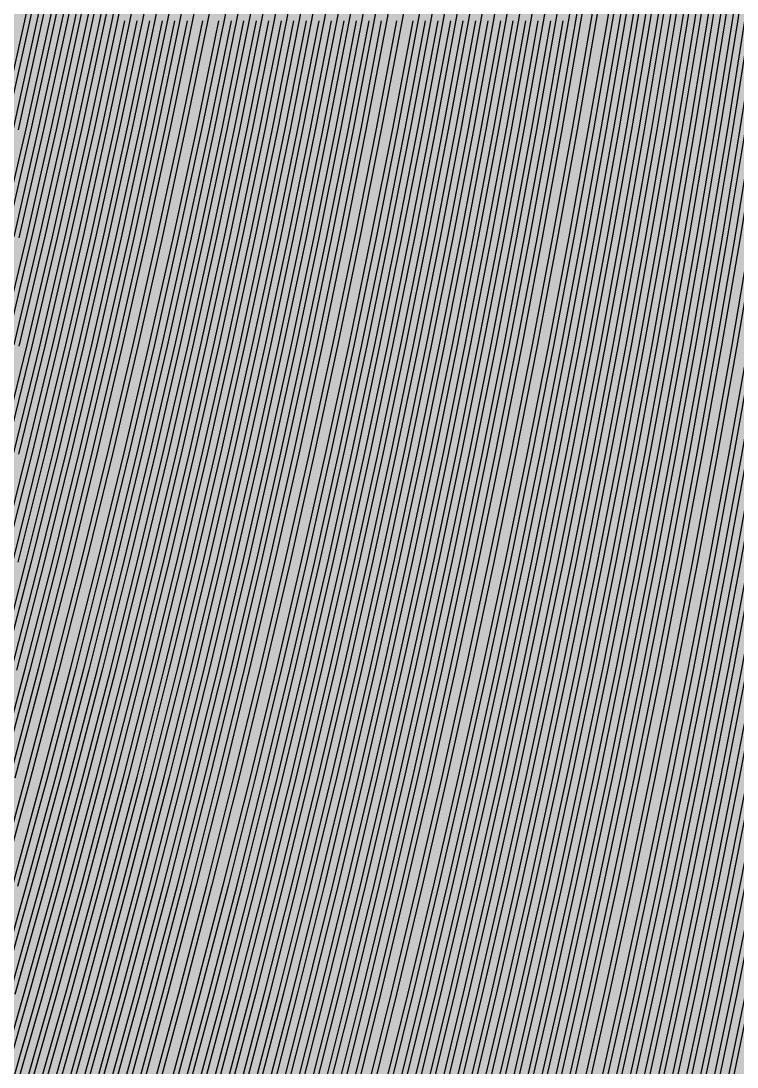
# Model space of a CAD drawing. Header units: metres. Extents: x -7231 to 10969, y -37556 to 1873.
# Drawn here: x 586.1 to 878, y -1401.5 to -975.3 of the extents above; entities that cross this region are included whole.
import ezdxf

# ---------------------------------------------------------------- set-up
doc = ezdxf.new("R2010")
doc.units = ezdxf.units.M
doc.layers.add('Metal1', color=4, linetype='CONTINUOUS')
doc.layers.add('Polyimide', color=7, linetype='CONTINUOUS')

msp = doc.modelspace()

# ---------------------------------------------------------------- hatches: boundary and pattern name
at = {"layer": 'Polyimide'}
msp.add_hatch(color=7, dxfattribs=at).paths.add_polyline_path([(4065.69, -468), (4066.67, -501.99), (4068.51, -535.99), (4071.41, -569.99), (4075.54, -603.99), (4081.04, -637.99), (4088.01, -671.99), (4096.52, -705.98), (4106.62, -739.98), (4118.33, -773.98), (4131.63, -807.98), (4146.49, -841.98), (4162.87, -875.98), (4180.68, -909.97), (4199.83, -943.97), (4220.22, -977.97), (4241.73, -1011.97), (4264.21, -1045.97), (4287.52, -1079.96), (4311.51, -1113.96), (4336.01, -1147.96), (4360.86, -1181.96), (4385.88, -1215.96), (4410.89, -1249.96), (4435.74, -1283.95), (4460.24, -1317.95), (4484.23, -1351.95), (4507.54, -1385.95), (4530.02, -1419.95), (4551.53, -1453.94), (4571.92, -1487.94), (4591.07, -1521.94), (4608.88, -1555.94), (4625.26, -1589.94), (4640.12, -1623.94), (4653.42, -1657.93), (4665.13, -1691.93), (4675.23, -1725.93), (4683.74, -1759.93), (4690.71, -1793.93), (4696.21, -1827.93), (4700.34, -1861.92), (4703.24, -1895.92), (4705.08, -1929.92), (4706.06, -1963.92), (4706.44, -1997.92), (4706.5, -2031.91), (4706.5, -4793.02), (4709.95, -4838.39), (4720.22, -4882.71), (4737.08, -4924.98), (4760.13, -4964.2), (4788.85, -4999.49), (4822.58, -5030.03), (4860.53, -5055.12), (4901.85, -5074.18), (4901.85, -5074.18), (4970.68, -5105.23), (5034.7, -5145.26), (5092.76, -5193.54), (5143.8, -5249.19), (5186.89, -5311.2), (5221.24, -5378.44), (5246.23, -5449.69), (5261.41, -5523.66), (5266.5, -5599), (5261.41, -5674.34), (5246.23, -5748.31), (5221.24, -5819.56), (5186.89, -5886.8), (5143.8, -5948.81), (5092.76, -6004.46), (5034.7, -6052.74), (4970.68, -6092.77), (4901.85, -6123.82), (4860.53, -6142.88), (4822.58, -6167.97), (4788.85, -6198.51), (4760.13, -6233.8), (4737.08, -6273.02), (4720.22, -6315.29), (4709.95, -6359.61), (4706.5, -6404.98), (4706.5, -9221.52), (4709.95, -9266.88), (4720.22, -9311.21), (4737.08, -9353.47), (4760.13, -9392.7), (4788.85, -9427.98), (4822.58, -9458.52), (4860.53, -9483.61), (4901.85, -9502.67), (4970.68, -9533.72), (5034.7, -9573.75), (5092.76, -9622.03), (5143.8, -9677.68), (5186.89, -9739.69), (5221.24, -9806.94), (5246.23, -9878.19), (5261.41, -9952.16), (5266.5, -10027.49), (5261.41, -10102.83), (5246.23, -10176.8), (5221.24, -10248.05), (5186.89, -10315.3), (5143.8, -10377.31), (5092.76, -10432.96), (5034.7, -10481.24), (4970.68, -10521.27), (4901.85, -10552.32), (4860.53, -10571.38), (4822.58, -10596.46), (4788.85, -10627), (4760.13, -10662.29), (4737.08, -10701.52), (4720.22, -10743.78), (4709.95, -10788.1), (4706.5, -10833.47), (4706.5, -13650.01), (4709.95, -13695.38), (4720.22, -13739.7), (4737.08, -13781.96), (4760.13, -13821.19), (4788.85, -13856.48), (4822.58, -13887.02), (4860.53, -13912.11), (4901.85, -13931.17), (4970.68, -13962.22), (5034.7, -14002.25), (5092.76, -14050.53), (5143.8, -14106.18), (5186.89, -14168.19), (5221.24, -14235.43), (5246.23, -14306.68), (5261.41, -14380.65), (5266.5, -14455.99), (5261.41, -14531.33), (5246.23, -14605.29), (5221.24, -14676.55), (5186.89, -14743.79), (5143.8, -14805.8), (5092.76, -14861.45), (5034.7, -14909.73), (4970.68, -14949.76), (4901.85, -14980.81), (4860.53, -14999.87), (4822.58, -15024.96), (4788.85, -15055.5), (4760.13, -15090.79), (4737.08, -15130.01), (4720.22, -15172.27), (4709.95, -15216.6), (4706.5, -15261.97), (4706.5, -15455.99), (4720.95, -15750.04), (4764.14, -16041.26), (4835.68, -16326.84), (4934.86, -16604.04), (5060.74, -16870.18), (5212.09, -17122.7), (5387.47, -17359.17), (5585.18, -17577.31), (5803.32, -17775.02), (6039.79, -17950.4), (6292.31, -18101.75), (6558.45, -18227.63), (6835.65, -18326.81), (7121.23, -18398.34), (7412.45, -18441.54), (7706.5, -18455.99), (9969.01, -18455.99), (10047.42, -18459.84), (10125.08, -18471.36), (10201.23, -18490.44), (10275.15, -18516.89), (10346.12, -18550.45), (10413.46, -18590.81), (10476.52, -18637.58), (10534.69, -18690.3), (10587.41, -18748.47), (10634.18, -18811.53), (10674.54, -18878.87), (10708.11, -18949.84), (10734.56, -19023.76), (10753.63, -19099.92), (10765.15, -19177.58), (10769.01, -19255.99), (10769.01, -20895.8), (10730.24, -20951.41), (10694.6, -21009.08), (10662.21, -21068.63), (10633.17, -21129.89), (10607.55, -21192.66), (10585.45, -21256.74), (10566.93, -21321.96), (10552.05, -21388.09), (10540.84, -21454.95), (10533.35, -21522.33), (10529.6, -21590.02), (10529.6, -21657.81), (10533.35, -21725.5), (10540.84, -21792.87), (10552.05, -21859.73), (10566.93, -21925.87), (10585.45, -21991.08), (10607.55, -22055.17), (10633.17, -22117.94), (10662.21, -22179.19), (10694.6, -22238.74), (10730.24, -22296.41), (10769.01, -22352.03), (10769.01, -32454.24), (10728.74, -32510.49), (10691.72, -32568.92), (10658.05, -32629.35), (10627.85, -32691.58), (10601.2, -32755.42), (10578.21, -32820.67), (10558.93, -32887.1), (10543.44, -32954.52), (10531.77, -33022.71), (10523.97, -33091.44), (10520.07, -33160.51), (10520.07, -33229.69), (10523.97, -33298.75), (10531.77, -33367.49), (10543.44, -33435.67), (10558.93, -33503.09), (10578.21, -33569.53), (10601.2, -33634.77), (10627.85, -33698.61), (10658.05, -33760.85), (10691.72, -33821.28), (10728.74, -33879.71), (10769.01, -33935.96), (10769.01, -36556), (10765.15, -36634.41), (10753.63, -36712.07), (10734.56, -36788.23), (10708.11, -36862.15), (10674.54, -36933.12), (10634.18, -37000.46), (10587.41, -37063.51), (10534.69, -37121.69), (10476.52, -37174.41), (10413.46, -37221.18), (10346.12, -37261.54), (10275.15, -37295.1), (10201.23, -37321.55), (10125.08, -37340.63), (10047.42, -37352.15), (9969.01, -37356), (-6231.01, -37356), (-6309.42, -37352.15), (-6387.08, -37340.63), (-6463.23, -37321.55), (-6537.15, -37295.1), (-6608.12, -37261.54), (-6675.46, -37221.18), (-6738.52, -37174.41), (-6796.69, -37121.69), (-6849.41, -37063.51), (-6896.18, -37000.46), (-6936.54, -36933.12), (-6970.11, -36862.15), (-6996.56, -36788.23), (-7015.63, -36712.07), (-7027.15, -36634.41), (-7031.01, -36556), (-7031.01, -33936), (-6990.74, -33879.75), (-6953.7, -33821.31), (-6920.03, -33760.88), (-6889.82, -33698.64), (-6863.18, -33634.8), (-6840.18, -33569.55), (-6820.9, -33503.11), (-6805.4, -33435.69), (-6793.74, -33367.49), (-6785.94, -33298.75), (-6782.03, -33229.68), (-6782.03, -33160.5), (-6785.94, -33091.43), (-6793.74, -33022.69), (-6805.4, -32954.5), (-6820.9, -32887.07), (-6840.18, -32820.63), (-6863.18, -32755.39), (-6889.82, -32691.54), (-6920.03, -32629.3), (-6953.7, -32568.87), (-6990.74, -32510.43), (-7031.01, -32454.18), (-7031.01, -22364.83), (-6990.74, -22308.58), (-6953.7, -22250.14), (-6920.03, -22189.71), (-6889.82, -22127.47), (-6863.18, -22063.62), (-6840.18, -21998.38), (-6820.9, -21931.94), (-6805.4, -21864.51), (-6793.74, -21796.32), (-6785.94, -21727.58), (-6782.03, -21658.51), (-6782.03, -21589.33), (-6785.94, -21520.26), (-6793.74, -21451.52), (-6805.4, -21383.32), (-6820.9, -21315.9), (-6840.18, -21249.46), (-6863.18, -21184.21), (-6889.82, -21120.37), (-6920.03, -21058.13), (-6953.7, -20997.7), (-6990.74, -20939.26), (-7031.01, -20883.01), (-7031.01, -19255.99), (-7027.15, -19177.58), (-7015.63, -19099.92), (-6996.56, -19023.76), (-6970.11, -18949.84), (-6936.54, -18878.87), (-6896.18, -18811.53), (-6849.41, -18748.47), (-6796.69, -18690.3), (-6738.52, -18637.58), (-6675.46, -18590.81), (-6608.12, -18550.45), (-6537.15, -18516.89), (-6463.23, -18490.44), (-6387.08, -18471.36), (-6309.42, -18459.84), (-6231.01, -18455.99), (-3968.5, -18455.99), (-3674.45, -18441.54), (-3383.23, -18398.34), (-3097.65, -18326.81), (-2820.45, -18227.63), (-2554.31, -18101.75), (-2301.79, -17950.4), (-2065.32, -17775.02), (-1847.18, -17577.31), (-1649.47, -17359.17), (-1474.09, -17122.7), (-1322.74, -16870.18), (-1196.86, -16604.04), (-1097.68, -16326.84), (-1026.14, -16041.26), (-982.95, -15750.04), (-968.5, -15455.99), (-968.5, -15261.97), (-971.95, -15216.6), (-982.22, -15172.27), (-999.08, -15130.01), (-1022.13, -15090.79), (-1050.85, -15055.5), (-1084.58, -15024.96), (-1122.53, -14999.87), (-1163.85, -14980.81), (-1232.68, -14949.76), (-1296.7, -14909.73), (-1354.76, -14861.45), (-1405.8, -14805.8), (-1448.89, -14743.79), (-1483.24, -14676.55), (-1508.23, -14605.29), (-1523.41, -14531.33), (-1528.5, -14455.99), (-1523.41, -14380.65), (-1508.23, -14306.68), (-1483.24, -14235.43), (-1448.89, -14168.19), (-1405.8, -14106.18), (-1354.76, -14050.53), (-1296.7, -14002.25), (-1232.68, -13962.22), (-1163.85, -13931.17), (-1122.53, -13912.11), (-1084.58, -13887.02), (-1050.85, -13856.48), (-1022.13, -13821.19), (-999.08, -13781.96), (-982.22, -13739.7), (-971.95, -13695.38), (-968.5, -13650.01), (-968.5, -12309.64), (-971.95, -12264.27), (-982.22, -12219.94), (-999.08, -12177.68), (-1022.13, -12138.46), (-1050.85, -12103.17), (-1084.58, -12072.63), (-1122.53, -12047.54), (-1163.85, -12028.48), (-1232.68, -11997.43), (-1296.7, -11957.4), (-1354.76, -11909.12), (-1405.8, -11853.47), (-1448.89, -11791.46), (-1483.24, -11724.22), (-1508.23, -11652.96), (-1523.41, -11579), (-1528.5, -11503.66), (-1523.41, -11428.32), (-1508.23, -11354.35), (-1483.24, -11283.1), (-1448.89, -11215.86), (-1405.8, -11153.85), (-1354.76, -11098.2), (-1296.7, -11049.92), (-1232.68, -11009.89), (-1163.85, -10978.84), (-1122.53, -10959.78), (-1084.58, -10934.69), (-1050.85, -10904.15), (-1022.13, -10868.86), (-999.08, -10829.63), (-982.22, -10787.37), (-971.95, -10743.05), (-968.5, -10697.68), (-968.5, -9357.31), (-971.95, -9311.94), (-982.22, -9267.62), (-999.08, -9225.35), (-1022.13, -9186.13), (-1050.85, -9150.84), (-1084.58, -9120.3), (-1122.53, -9095.21), (-1163.85, -9076.15), (-1163.85, -9076.15), (-1232.68, -9045.1), (-1296.7, -9005.07), (-1354.76, -8956.79), (-1405.8, -8901.14), (-1448.89, -8839.13), (-1483.24, -8771.89), (-1508.23, -8700.64), (-1523.41, -8626.67), (-1528.5, -8551.33), (-1523.41, -8475.99), (-1508.23, -8402.02), (-1483.24, -8330.77), (-1448.89, -8263.53), (-1405.8, -8201.52), (-1354.76, -8145.87), (-1296.7, -8097.59), (-1232.68, -8057.56), (-1163.85, -8026.51), (-1163.85, -8026.51), (-1122.53, -8007.45), (-1084.58, -7982.36), (-1050.85, -7951.82), (-1022.13, -7916.53), (-999.08, -7877.31), (-982.22, -7835.04), (-971.95, -7790.72), (-968.5, -7745.35), (-968.5, -6404.98), (-971.95, -6359.61), (-982.22, -6315.29), (-999.08, -6273.02), (-1022.13, -6233.8), (-1050.85, -6198.51), (-1084.58, -6167.97), (-1122.53, -6142.88), (-1163.85, -6123.82), (-1163.85, -6123.82), (-1232.68, -6092.77), (-1296.7, -6052.74), (-1354.76, -6004.46), (-1405.8, -5948.81), (-1448.89, -5886.8), (-1483.24, -5819.56), (-1508.23, -5748.31), (-1523.41, -5674.34), (-1528.5, -5599), (-1523.41, -5523.66), (-1508.23, -5449.69), (-1483.24, -5378.44), (-1448.89, -5311.2), (-1405.8, -5249.19), (-1354.76, -5193.54), (-1296.7, -5145.26), (-1232.68, -5105.23), (-1163.85, -5074.18), (-1163.85, -5074.18), (-1122.53, -5055.12), (-1084.58, -5030.03), (-1050.85, -4999.49), (-1022.13, -4964.2), (-999.08, -4924.98), (-982.22, -4882.71), (-971.95, -4838.39), (-968.5, -4793.02), (-968.5, -2031.91), (-968.44, -1997.92), (-968.06, -1963.92), (-967.05, -1929.92), (-965.18, -1895.92), (-962.22, -1861.92), (-958.01, -1827.93), (-952.41, -1793.93), (-945.31, -1759.93), (-936.64, -1725.93), (-926.35, -1691.93), (-914.43, -1657.93), (-900.88, -1623.94), (-885.74, -1589.94), (-869.05, -1555.94), (-850.91, -1521.94), (-831.4, -1487.94), (-810.63, -1453.94), (-788.72, -1419.95), (-765.82, -1385.95), (-742.07, -1351.95), (-717.63, -1317.95), (-692.67, -1283.95), (-667.36, -1249.96), (-641.88, -1215.96), (-616.39, -1181.96), (-591.08, -1147.96), (-566.12, -1113.96), (-541.68, -1079.96), (-517.93, -1045.97), (-495.03, -1011.97), (-473.12, -977.97), (-452.35, -943.97), (-432.84, -909.97), (-414.7, -875.98), (-398.01, -841.98), (-382.87, -807.98), (-369.32, -773.98), (-357.4, -739.98), (-347.11, -705.98), (-338.44, -671.99), (-331.34, -637.99), (-325.74, -603.99), (-321.53, -569.99), (-318.57, -535.99), (-316.7, -501.99), (-315.69, -468), (-315.31, -434), (-315.25, -400), (-315.25, 401), (-315.25, 451), (-315.25, 1644), (-270.25, 1644), (-270.03, 1637.13), (-269.35, 1630.29), (-268.23, 1623.52), (-266.67, 1616.82), (-264.68, 1610.25), (-262.26, 1603.82), (-259.42, 1597.56), (-256.18, 1591.5), (-252.55, 1585.67), (-248.55, 1580.08), (-244.19, 1574.77), (-239.5, 1569.75), (-234.48, 1565.06), (-229.17, 1560.7), (-223.58, 1556.7), (-217.75, 1553.07), (-211.69, 1549.83), (-205.43, 1546.99), (-199, 1544.57), (-192.43, 1542.58), (-185.73, 1541.02), (-178.96, 1539.9), (-172.12, 1539.22), (-165.25, 1539), (-158.38, 1539.22), (-151.54, 1539.9), (-144.77, 1541.02), (-138.07, 1542.58), (-131.5, 1544.57), (-125.07, 1546.99), (-118.81, 1549.83), (-112.75, 1553.07), (-106.92, 1556.7), (-101.33, 1560.7), (-96.02, 1565.06), (-91, 1569.75), (-86.31, 1574.77), (-81.95, 1580.08), (-77.95, 1585.67), (-74.32, 1591.5), (-71.08, 1597.56), (-68.24, 1603.82), (-65.82, 1610.25), (-63.83, 1616.82), (-62.27, 1623.52), (-61.15, 1630.29), (-60.47, 1637.13), (-60.25, 1644), (1853, 1644), (1853, 1573), (3815.25, 1573), (3815.46, 1579.54), (3816.11, 1586.05), (3817.17, 1592.51), (3818.66, 1598.88), (3820.56, 1605.14), (3822.86, 1611.27), (3825.56, 1617.23), (3828.65, 1623), (3832.1, 1628.56), (3835.91, 1633.88), (3840.07, 1638.93), (3844.54, 1643.71), (3849.32, 1648.18), (3854.37, 1652.34), (3859.69, 1656.15), (3865.25, 1659.6), (3871.02, 1662.69), (3876.98, 1665.39), (3883.11, 1667.69), (3889.37, 1669.59), (3895.74, 1671.08), (3902.2, 1672.14), (3908.71, 1672.79), (3915.25, 1673), (3921.79, 1672.79), (3928.3, 1672.14), (3934.76, 1671.08), (3941.13, 1669.59), (3947.39, 1667.69), (3953.52, 1665.39), (3959.48, 1662.69), (3965.25, 1659.6), (3970.81, 1656.15), (3976.13, 1652.34), (3981.18, 1648.18), (3985.96, 1643.71), (3990.43, 1638.93), (3994.59, 1633.88), (3998.4, 1628.56), (4001.85, 1623), (4004.94, 1617.23), (4007.64, 1611.27), (4009.94, 1605.14), (4011.84, 1598.88), (4013.33, 1592.51), (4014.39, 1586.05), (4015.04, 1579.54), (4015.25, 1573), (4065.25, 1573), (4065.25, 451), (4065.25, 401), (4065.25, -400), (4065.31, -434), (4065.69, -468)])

# ---------------------------------------------------------------- linework, layer by layer
at = {"layer": 'Metal1'}
for points in [[(577.86, -1019.26), (587.62, -975.25), (596.95, -931.24), (605.86, -887.23), (614.34, -843.22), (622.4, -799.21), (630.04, -755.2), (637.27, -711.19), (644.09, -667.18), (650.51, -623.17), (656.52, -579.15), (662.13, -535.14), (667.35, -491.13), (672.17, -447.12), (676.59, -403.11), (680.63, -359.1), (684.27, -315.09), (687.53, -271.08), (690.4, -227.07), (692.88, -183.06), (694.98, -139.05)], [(577.89, -1151.29), (588.62, -1107.28), (598.91, -1063.27), (608.78, -1019.26), (618.23, -975.25), (627.26, -931.24), (635.88, -887.23), (644.08, -843.22), (651.89, -799.21), (659.28, -755.2), (666.28, -711.19), (672.88, -667.18), (679.09, -623.17), (684.91, -579.16), (690.34, -535.15), (695.39, -491.14), (700.05, -447.13), (704.34, -403.12), (708.24, -359.11), (711.77, -315.1), (714.92, -271.09), (717.7, -227.07), (720.1, -183.06), (722.13, -139.05)], [(578.08, -1063.27), (588.17, -1019.26), (597.83, -975.25), (607.06, -931.24), (615.86, -887.23), (624.25, -843.22), (632.23, -799.21), (639.79, -755.2), (646.94, -711.19), (653.69, -667.18), (660.04, -623.17), (665.99, -579.16), (671.54, -535.15), (676.7, -491.14), (681.46, -447.13), (685.84, -403.11), (689.83, -359.1), (693.44, -315.09), (696.66, -271.08), (699.5, -227.07), (701.95, -183.06), (704.03, -139.05)], [(578.08, -1107.28), (588.5, -1063.27), (598.48, -1019.26), (608.03, -975.25), (617.16, -931.24), (625.87, -887.23), (634.17, -843.22), (642.06, -799.21), (649.54, -755.2), (656.61, -711.19), (663.29, -667.18), (669.57, -623.17), (675.45, -579.16), (680.94, -535.15), (686.04, -491.14), (690.76, -447.13), (695.09, -403.12), (699.04, -359.11), (702.6, -315.1), (705.79, -271.08), (708.6, -227.07), (711.03, -183.06), (713.08, -139.05)], [(696.98, -139.14), (694.88, -183.17), (692.39, -227.19), (689.52, -271.22), (686.26, -315.25), (682.62, -359.28), (678.58, -403.31), (674.16, -447.33), (669.34, -491.36), (664.12, -535.39), (658.51, -579.42), (652.49, -623.44), (646.07, -667.47), (639.25, -711.5), (632.01, -755.53), (624.37, -799.56), (616.3, -843.58), (607.82, -887.61), (598.91, -931.64), (589.58, -975.67), (579.81, -1019.7)], [(724.13, -139.14), (722.1, -183.16), (719.69, -227.19), (716.91, -271.22), (713.76, -315.25), (710.23, -359.27), (706.33, -403.3), (702.04, -447.33), (697.38, -491.36), (692.33, -535.38), (686.9, -579.41), (681.08, -623.44), (674.86, -667.47), (668.26, -711.5), (661.26, -755.52), (653.86, -799.55), (646.05, -843.58), (637.84, -887.61), (629.22, -931.63), (620.19, -975.66), (610.74, -1019.69), (600.86, -1063.72), (590.56, -1107.75), (579.83, -1151.77)], [(706.03, -139.14), (703.95, -183.17), (701.49, -227.19), (698.65, -271.22), (695.43, -315.25), (691.82, -359.28), (687.83, -403.3), (683.45, -447.33), (678.68, -491.36), (673.52, -535.39), (667.97, -579.42), (662.02, -623.44), (655.67, -667.47), (648.92, -711.5), (641.76, -755.53), (634.2, -799.55), (626.22, -843.58), (617.83, -887.61), (609.02, -931.64), (599.78, -975.67), (590.12, -1019.7), (580.03, -1063.72)], [(715.08, -139.14), (713.02, -183.17), (710.59, -227.19), (707.78, -271.22), (704.6, -315.25), (701.03, -359.28), (697.08, -403.3), (692.75, -447.33), (688.03, -491.36), (682.93, -535.39), (677.43, -579.41), (671.55, -623.44), (665.27, -667.47), (658.59, -711.5), (651.51, -755.53), (644.03, -799.55), (636.14, -843.58), (627.83, -887.61), (619.12, -931.64), (609.99, -975.66), (600.43, -1019.69), (590.44, -1063.72), (580.03, -1107.75)], [(583.02, -1019.26), (592.73, -975.25), (602.01, -931.24), (610.86, -887.23), (619.3, -843.22), (627.31, -799.21), (634.91, -755.2), (642.11, -711.19), (648.89, -667.18), (655.27, -623.17), (661.25, -579.16), (666.84, -535.15), (672.02, -491.14), (676.81, -447.12), (681.22, -403.11), (685.23, -359.1), (688.85, -315.09), (692.09, -271.08), (694.95, -227.07), (697.42, -183.06), (699.51, -139.05)], [(583.21, -1151.29), (593.88, -1107.28), (604.12, -1063.27), (613.94, -1019.26), (623.33, -975.25), (632.31, -931.24), (640.88, -887.23), (649.04, -843.22), (656.8, -799.21), (664.16, -755.2), (671.12, -711.19), (677.68, -667.18), (683.86, -623.17), (689.64, -579.16), (695.05, -535.15), (700.06, -491.14), (704.7, -447.13), (708.96, -403.12), (712.84, -359.11), (716.35, -315.1), (719.48, -271.09), (722.25, -227.07), (724.64, -183.06), (726.66, -139.05)], [(583.29, -1063.27), (593.32, -1019.26), (602.93, -975.25), (612.11, -931.24), (620.87, -887.23), (629.21, -843.22), (637.14, -799.21), (644.66, -755.2), (651.78, -711.19), (658.49, -667.18), (664.8, -623.17), (670.72, -579.16), (676.24, -535.15), (681.37, -491.14), (686.11, -447.13), (690.46, -403.12), (694.43, -359.11), (698.02, -315.09), (701.22, -271.08), (704.05, -227.07), (706.49, -183.06), (708.56, -139.05)], [(583.35, -1107.28), (593.7, -1063.27), (603.63, -1019.26), (613.13, -975.25), (622.21, -931.24), (630.87, -887.23), (639.13, -843.22), (646.97, -799.21), (654.41, -755.2), (661.45, -711.19), (668.09, -667.18), (674.33, -623.17), (680.18, -579.16), (685.64, -535.15), (690.72, -491.14), (695.41, -447.13), (699.71, -403.12), (703.64, -359.11), (707.18, -315.1), (710.35, -271.08), (713.15, -227.07), (715.56, -183.06), (717.61, -139.05)], [(701.5, -139.14), (699.41, -183.17), (696.94, -227.19), (694.09, -271.22), (690.85, -315.25), (687.22, -359.28), (683.21, -403.3), (678.8, -447.33), (674.01, -491.36), (668.82, -535.39), (663.24, -579.42), (657.25, -623.44), (650.87, -667.47), (644.08, -711.5), (636.89, -755.53), (629.28, -799.56), (621.26, -843.58), (612.82, -887.61), (603.96, -931.64), (594.68, -975.67), (584.97, -1019.7)], [(728.66, -139.14), (726.64, -183.16), (724.24, -227.19), (721.48, -271.22), (718.34, -315.25), (714.84, -359.27), (710.95, -403.3), (706.69, -447.33), (702.05, -491.36), (697.03, -535.38), (691.63, -579.41), (685.84, -623.44), (679.66, -667.47), (673.09, -711.49), (666.13, -755.52), (658.77, -799.55), (651.01, -843.58), (642.85, -887.61), (634.27, -931.63), (625.29, -975.66), (615.89, -1019.69), (606.07, -1063.72), (595.83, -1107.75), (585.15, -1151.77)], [(710.56, -139.14), (708.49, -183.17), (706.04, -227.19), (703.22, -271.22), (700.01, -315.25), (696.43, -359.28), (692.46, -403.3), (688.1, -447.33), (683.36, -491.36), (678.22, -535.39), (672.7, -579.41), (666.78, -623.44), (660.47, -667.47), (653.75, -711.5), (646.63, -755.53), (639.11, -799.55), (631.18, -843.58), (622.83, -887.61), (614.07, -931.64), (604.88, -975.67), (595.27, -1019.69), (585.24, -1063.72)], [(719.61, -139.14), (717.56, -183.16), (715.14, -227.19), (712.35, -271.22), (709.18, -315.25), (705.63, -359.28), (701.7, -403.3), (697.4, -447.33), (692.7, -491.36), (687.63, -535.39), (682.16, -579.41), (676.31, -623.44), (670.06, -667.47), (663.42, -711.5), (656.38, -755.52), (648.94, -799.55), (641.09, -843.58), (632.84, -887.61), (624.17, -931.64), (615.09, -975.66), (605.58, -1019.69), (595.65, -1063.72), (585.29, -1107.75)], [(692.57, -931.62), (684.06, -975.65), (675.17, -1019.68), (665.87, -1063.71), (656.18, -1107.73), (646.07, -1151.76), (635.56, -1195.79), (624.63, -1239.82), (613.28, -1283.84), (601.51, -1327.87), (589.3, -1371.9), (576.66, -1415.93)], [(682.47, -931.63), (673.86, -975.65), (664.86, -1019.68), (655.46, -1063.71), (645.65, -1107.74), (635.42, -1151.76), (624.79, -1195.79), (613.73, -1239.82), (602.25, -1283.85), (590.33, -1327.88), (577.98, -1371.9)], [(670.8, -931.63), (662.14, -975.65), (653.08, -1019.68), (643.61, -1063.71), (633.73, -1107.74), (623.43, -1151.77), (612.72, -1195.79), (601.59, -1239.82), (590.03, -1283.85), (578.03, -1327.88)], [(659.53, -931.63), (650.8, -975.66), (641.66, -1019.68), (632.11, -1063.71), (622.15, -1107.74), (611.78, -1151.77), (600.98, -1195.8), (589.76, -1239.82), (578.1, -1283.85)], [(649.43, -931.63), (640.59, -975.66), (631.35, -1019.69), (621.7, -1063.71), (611.62, -1107.74), (601.13, -1151.77), (590.21, -1195.8), (578.85, -1239.83)], [(639.33, -931.63), (630.39, -975.66), (621.04, -1019.69), (611.28, -1063.72), (601.09, -1107.74), (590.48, -1151.77), (579.43, -1195.8)], [(697.62, -931.62), (689.17, -975.65), (680.32, -1019.68), (671.08, -1063.71), (661.44, -1107.73), (651.4, -1151.76), (640.95, -1195.79), (630.08, -1239.82), (618.8, -1283.84), (607.1, -1327.87), (594.96, -1371.9), (582.39, -1415.93)], [(664.58, -931.63), (655.9, -975.66), (646.81, -1019.68), (637.32, -1063.71), (627.42, -1107.74), (617.1, -1151.77), (606.37, -1195.79), (595.21, -1239.82), (583.62, -1283.85)], [(687.52, -931.62), (678.96, -975.65), (670.01, -1019.68), (660.66, -1063.71), (650.91, -1107.74), (640.75, -1151.76), (630.17, -1195.79), (619.18, -1239.82), (607.77, -1283.85), (595.92, -1327.87), (583.64, -1371.9)], [(654.48, -931.63), (645.7, -975.66), (636.51, -1019.69), (626.9, -1063.71), (616.89, -1107.74), (606.45, -1151.77), (595.59, -1195.8), (584.3, -1239.82)], [(677.41, -931.63), (668.76, -975.65), (659.71, -1019.68), (650.25, -1063.71), (640.38, -1107.74), (630.1, -1151.77), (619.4, -1195.79), (608.28, -1239.82), (596.73, -1283.85), (584.75, -1327.88)], [(644.38, -931.63), (635.49, -975.66), (626.2, -1019.69), (616.49, -1063.72), (606.36, -1107.74), (595.8, -1151.77), (584.82, -1195.8)], [(702.67, -931.62), (694.27, -975.65), (685.48, -1019.68), (676.29, -1063.7), (666.71, -1107.73), (656.73, -1151.76), (646.34, -1195.79), (635.54, -1239.81), (624.32, -1283.84), (612.68, -1327.87), (600.62, -1371.9), (588.13, -1415.93)], [(707.72, -931.62), (699.37, -975.65), (690.63, -1019.68), (681.5, -1063.7), (671.97, -1107.73), (662.05, -1151.76), (651.72, -1195.79), (640.99, -1239.81), (629.84, -1283.84), (618.27, -1327.87), (606.28, -1371.9), (593.86, -1415.92)], [(712.77, -931.62), (704.47, -975.65), (695.78, -1019.67), (686.71, -1063.7), (677.24, -1107.73), (667.38, -1151.76), (657.11, -1195.78), (646.44, -1239.81), (635.36, -1283.84), (623.86, -1327.87), (611.94, -1371.89), (599.6, -1415.92)], [(717.83, -931.62), (709.57, -975.65), (700.94, -1019.67), (691.92, -1063.7), (682.51, -1107.73), (672.7, -1151.76), (662.5, -1195.78), (651.89, -1239.81), (640.87, -1283.84), (629.45, -1327.87), (617.6, -1371.89), (605.33, -1415.92)], [(722.88, -931.62), (714.67, -975.64), (706.09, -1019.67), (697.13, -1063.7), (687.77, -1107.73), (678.03, -1151.75), (667.88, -1195.78), (657.34, -1239.81), (646.39, -1283.84), (635.03, -1327.86), (623.26, -1371.89), (611.06, -1415.92)], [(727.93, -931.62), (719.78, -975.64), (711.25, -1019.67), (702.33, -1063.7), (693.04, -1107.73), (683.35, -1151.75), (673.27, -1195.78), (662.79, -1239.81), (651.91, -1283.83), (640.62, -1327.86), (628.92, -1371.89), (616.8, -1415.92)], [(732.98, -931.62), (724.88, -975.64), (716.4, -1019.67), (707.54, -1063.7), (698.3, -1107.72), (688.68, -1151.75), (678.66, -1195.78), (668.24, -1239.81), (657.43, -1283.83), (646.21, -1327.86), (634.58, -1371.89), (622.53, -1415.92)], [(738.03, -931.61), (729.98, -975.64), (721.55, -1019.67), (712.75, -1063.7), (703.57, -1107.72), (694, -1151.75), (684.05, -1195.78), (673.7, -1239.8), (662.95, -1283.83), (651.8, -1327.86), (640.24, -1371.89), (628.26, -1415.91)], [(743.08, -931.61), (735.08, -975.64), (726.71, -1019.67), (717.96, -1063.69), (708.83, -1107.72), (699.33, -1151.75), (689.43, -1195.78), (679.15, -1239.8), (668.47, -1283.83), (657.38, -1327.86), (645.9, -1371.89), (634, -1415.91)], [(749.3, -931.61), (741.32, -975.64), (732.97, -1019.67), (724.24, -1063.69), (715.14, -1107.72), (705.66, -1151.75), (695.79, -1195.78), (685.53, -1239.8), (674.87, -1283.83), (663.82, -1327.86), (652.36, -1371.88), (640.49, -1415.91)], [(755.91, -931.61), (747.94, -975.64), (739.6, -1019.67), (730.88, -1063.69), (721.79, -1107.72), (712.32, -1151.75), (702.46, -1195.78), (692.22, -1239.8), (681.58, -1283.83), (670.54, -1327.86), (659.09, -1371.88), (647.24, -1415.91)], [(760.97, -931.61), (753.04, -975.64), (744.75, -1019.67), (736.09, -1063.69), (727.06, -1107.72), (717.65, -1151.75), (707.85, -1195.77), (697.67, -1239.8), (687.09, -1283.83), (676.12, -1327.86), (664.75, -1371.88), (652.97, -1415.91)], [(766.02, -931.61), (758.14, -975.64), (749.91, -1019.66), (741.3, -1063.69), (732.33, -1107.72), (722.97, -1151.75), (713.24, -1195.77), (703.12, -1239.8), (692.61, -1283.83), (681.71, -1327.85), (670.41, -1371.88), (658.71, -1415.91)], [(771.07, -931.61), (763.25, -975.64), (755.06, -1019.66), (746.51, -1063.69), (737.59, -1107.72), (728.3, -1151.74), (718.63, -1195.77), (708.57, -1239.8), (698.13, -1283.83), (687.3, -1327.85), (676.07, -1371.88), (664.44, -1415.91)], [(776.12, -931.61), (768.35, -975.64), (760.22, -1019.66), (751.72, -1063.69), (742.86, -1107.72), (733.62, -1151.74), (724.01, -1195.77), (714.02, -1239.8), (703.65, -1283.82), (692.89, -1327.85), (681.73, -1371.88), (670.17, -1415.91)], [(781.17, -931.61), (773.45, -975.63), (765.37, -1019.66), (756.93, -1063.69), (748.12, -1107.71), (738.95, -1151.74), (729.4, -1195.77), (719.47, -1239.8), (709.17, -1283.82), (698.47, -1327.85), (687.39, -1371.88), (675.91, -1415.9)], [(786.22, -931.61), (778.55, -975.63), (770.52, -1019.66), (762.14, -1063.69), (753.39, -1107.71), (744.27, -1151.74), (734.79, -1195.77), (724.93, -1239.79), (714.69, -1283.82), (704.06, -1327.85), (693.05, -1371.88), (681.64, -1415.9)], [(791.27, -931.61), (783.65, -975.63), (775.68, -1019.66), (767.35, -1063.69), (758.65, -1107.71), (749.6, -1151.74), (740.17, -1195.77), (730.38, -1239.79), (720.2, -1283.82), (709.65, -1327.85), (698.71, -1371.87), (687.37, -1415.9)], [(796.33, -931.6), (788.75, -975.63), (780.83, -1019.66), (772.55, -1063.68), (763.92, -1107.71), (754.92, -1151.74), (745.56, -1195.76), (735.83, -1239.79), (725.72, -1283.82), (715.24, -1327.85), (704.37, -1371.87), (693.11, -1415.9)], [(801.38, -931.6), (793.85, -975.63), (785.98, -1019.66), (777.76, -1063.68), (769.18, -1107.71), (760.25, -1151.74), (750.95, -1195.76), (741.28, -1239.79), (731.24, -1283.82), (720.82, -1327.84), (710.03, -1371.87), (698.84, -1415.9)], [(806.43, -931.6), (798.96, -975.63), (791.14, -1019.66), (782.97, -1063.68), (774.45, -1107.71), (765.57, -1151.74), (756.33, -1195.76), (746.73, -1239.79), (736.76, -1283.82), (726.41, -1327.84), (715.69, -1371.87), (704.58, -1415.9)], [(811.48, -931.6), (804.06, -975.63), (796.29, -1019.65), (788.18, -1063.68), (779.72, -1107.71), (770.9, -1151.73), (761.72, -1195.76), (752.18, -1239.79), (742.28, -1283.81), (732, -1327.84), (721.34, -1371.87), (710.31, -1415.9)], [(816.53, -931.6), (809.16, -975.63), (801.45, -1019.65), (793.39, -1063.68), (784.98, -1107.71), (776.22, -1151.73), (767.11, -1195.76), (757.63, -1239.79), (747.79, -1283.81), (737.59, -1327.84), (727, -1371.87), (716.04, -1415.89)], [(719.84, -1415.4), (730.72, -1371.39), (741.23, -1327.38), (751.36, -1283.37), (761.13, -1239.36), (770.54, -1195.35), (779.59, -1151.34), (788.28, -1107.32), (796.63, -1063.31), (804.63, -1019.3), (812.29, -975.29), (819.61, -931.28)], [(821.58, -931.6), (814.26, -975.63), (806.6, -1019.65), (798.6, -1063.68), (790.25, -1107.7), (781.55, -1151.73), (772.5, -1195.76), (763.09, -1239.78), (753.31, -1283.81), (743.17, -1327.84), (732.66, -1371.86), (721.78, -1415.89)], [(726.33, -1415.4), (737.18, -1371.39), (747.66, -1327.38), (757.77, -1283.37), (767.51, -1239.36), (776.89, -1195.35), (785.92, -1151.34), (794.59, -1107.32), (802.91, -1063.31), (810.89, -1019.3), (818.53, -975.29), (825.83, -931.28)], [(827.8, -931.6), (820.5, -975.62), (812.86, -1019.65), (804.88, -1063.68), (796.55, -1107.7), (787.88, -1151.73), (778.85, -1195.76), (769.47, -1239.78), (759.72, -1283.81), (749.61, -1327.84), (739.13, -1371.86), (728.27, -1415.89)], [(733.08, -1415.4), (743.92, -1371.39), (754.38, -1327.38), (764.47, -1283.37), (774.2, -1239.36), (783.57, -1195.35), (792.58, -1151.34), (801.24, -1107.33), (809.56, -1063.31), (817.52, -1019.3), (825.15, -975.29), (832.44, -931.28)], [(834.41, -931.6), (827.12, -975.62), (819.49, -1019.65), (811.52, -1063.68), (803.21, -1107.7), (794.54, -1151.73), (785.53, -1195.76), (776.16, -1239.78), (766.42, -1283.81), (756.33, -1327.84), (745.86, -1371.86), (735.02, -1415.89)], [(738.81, -1415.41), (749.57, -1371.4), (759.97, -1327.38), (769.99, -1283.37), (779.65, -1239.36), (788.96, -1195.35), (797.91, -1151.34), (806.51, -1107.33), (814.76, -1063.31), (822.68, -1019.3), (830.25, -975.29), (837.49, -931.28)], [(839.47, -931.6), (832.22, -975.62), (824.65, -1019.65), (816.73, -1063.68), (808.47, -1107.7), (799.87, -1151.73), (790.92, -1195.76), (781.61, -1239.78), (771.94, -1283.81), (761.91, -1327.84), (751.52, -1371.86), (740.75, -1415.89)], [(744.54, -1415.41), (755.23, -1371.4), (765.55, -1327.39), (775.51, -1283.37), (785.1, -1239.36), (794.34, -1195.35), (803.23, -1151.34), (811.77, -1107.33), (819.97, -1063.32), (827.83, -1019.3), (835.35, -975.29), (842.54, -931.28)], [(844.52, -931.6), (837.32, -975.62), (829.8, -1019.65), (821.94, -1063.67), (813.74, -1107.7), (805.19, -1151.73), (796.3, -1195.75), (787.06, -1239.78), (777.46, -1283.81), (767.5, -1327.83), (757.18, -1371.86), (746.49, -1415.89)], [(750.28, -1415.41), (760.89, -1371.4), (771.14, -1327.39), (781.03, -1283.38), (790.55, -1239.36), (799.73, -1195.35), (808.56, -1151.34), (817.04, -1107.33), (825.18, -1063.32), (832.98, -1019.31), (840.45, -975.29), (847.59, -931.28)], [(849.57, -931.59), (842.43, -975.62), (834.95, -1019.65), (827.15, -1063.67), (819, -1107.7), (810.52, -1151.73), (801.69, -1195.75), (792.51, -1239.78), (782.98, -1283.81), (773.09, -1327.83), (762.84, -1371.86), (752.22, -1415.89)], [(756.01, -1415.41), (766.55, -1371.4), (776.73, -1327.39), (786.54, -1283.38), (796, -1239.37), (805.12, -1195.35), (813.88, -1151.34), (822.3, -1107.33), (830.39, -1063.32), (838.14, -1019.31), (845.55, -975.29), (852.64, -931.28)], [(854.62, -931.59), (847.53, -975.62), (840.11, -1019.65), (832.36, -1063.67), (824.27, -1107.7), (815.84, -1151.73), (807.08, -1195.75), (797.96, -1239.78), (788.5, -1283.8), (778.68, -1327.83), (768.5, -1371.86), (757.95, -1415.88)], [(761.74, -1415.41), (772.21, -1371.4), (782.31, -1327.39), (792.06, -1283.38), (801.46, -1239.37), (810.5, -1195.35), (819.21, -1151.34), (827.57, -1107.33), (835.6, -1063.32), (843.29, -1019.31), (850.66, -975.3), (857.7, -931.28)], [(859.67, -931.59), (852.63, -975.62), (845.26, -1019.65), (837.57, -1063.67), (829.54, -1107.7), (821.17, -1151.72), (812.46, -1195.75), (803.41, -1239.78), (794.01, -1283.8), (784.26, -1327.83), (774.16, -1371.86), (763.69, -1415.88)], [(767.48, -1415.41), (777.87, -1371.4), (787.9, -1327.39), (797.58, -1283.38), (806.91, -1239.37), (815.89, -1195.36), (824.53, -1151.34), (832.83, -1107.33), (840.8, -1063.32), (848.44, -1019.31), (855.76, -975.3), (862.75, -931.28)], [(864.72, -931.59), (857.73, -975.62), (850.42, -1019.64), (842.77, -1063.67), (834.8, -1107.7), (826.49, -1151.72), (817.85, -1195.75), (808.86, -1239.78), (799.53, -1283.8), (789.85, -1327.83), (779.82, -1371.85), (769.42, -1415.88)], [(773.21, -1415.42), (783.53, -1371.4), (793.49, -1327.39), (803.1, -1283.38), (812.36, -1239.37), (821.28, -1195.36), (829.86, -1151.35), (838.1, -1107.33), (846.01, -1063.32), (853.6, -1019.31), (860.86, -975.3), (867.8, -931.29)], [(869.77, -931.59), (862.83, -975.62), (855.57, -1019.64), (847.98, -1063.67), (840.07, -1107.7), (831.82, -1151.72), (823.24, -1195.75), (814.32, -1239.77), (805.05, -1283.8), (795.44, -1327.83), (785.47, -1371.85), (775.15, -1415.88)], [(778.94, -1415.42), (789.18, -1371.41), (799.07, -1327.39), (808.61, -1283.38), (817.81, -1239.37), (826.66, -1195.36), (835.18, -1151.35), (843.36, -1107.34), (851.22, -1063.32), (858.75, -1019.31), (865.96, -975.3), (872.85, -931.29)], [(874.83, -931.59), (867.93, -975.62), (860.72, -1019.64), (853.19, -1063.67), (845.33, -1107.69), (837.14, -1151.72), (828.62, -1195.75), (819.77, -1239.77), (810.57, -1283.8), (801.03, -1327.83), (791.13, -1371.85), (780.89, -1415.88)], [(784.67, -1415.42), (794.84, -1371.41), (804.66, -1327.4), (814.13, -1283.38), (823.26, -1239.37), (832.05, -1195.36), (840.5, -1151.35), (848.63, -1107.34), (856.43, -1063.32), (863.9, -1019.31), (871.06, -975.3), (877.9, -931.29)], [(879.88, -931.59), (873.04, -975.61), (865.88, -1019.64), (858.4, -1063.67), (850.6, -1107.69), (842.47, -1151.72), (834.01, -1195.74), (825.22, -1239.77), (816.09, -1283.8), (806.61, -1327.82), (796.79, -1371.85), (786.62, -1415.88)], [(790.41, -1415.42), (800.5, -1371.41), (810.25, -1327.4), (819.65, -1283.39), (828.71, -1239.37), (837.44, -1195.36), (845.83, -1151.35), (853.9, -1107.34), (861.64, -1063.33), (869.06, -1019.31), (876.16, -975.3), (882.95, -931.29)], [(884.93, -931.59), (878.14, -975.61), (871.03, -1019.64), (863.61, -1063.67), (855.86, -1107.69), (847.8, -1151.72), (839.4, -1195.74), (830.67, -1239.77), (821.61, -1283.8), (812.2, -1327.82), (802.45, -1371.85), (792.36, -1415.88)], [(796.14, -1415.42), (806.16, -1371.41), (815.83, -1327.4), (825.17, -1283.39), (834.16, -1239.38), (842.82, -1195.36), (851.15, -1151.35), (859.16, -1107.34), (866.85, -1063.33), (874.21, -1019.31), (881.26, -975.3), (888, -931.29)], [(889.98, -931.59), (883.24, -975.61), (876.19, -1019.64), (868.82, -1063.66), (861.13, -1107.69), (853.12, -1151.72), (844.79, -1195.74), (836.12, -1239.77), (827.12, -1283.79), (817.79, -1327.82), (808.11, -1371.85), (798.09, -1415.87)], [(801.87, -1415.42), (811.82, -1371.41), (821.42, -1327.4), (830.68, -1283.39), (839.61, -1239.38), (848.21, -1195.36), (856.48, -1151.35), (864.43, -1107.34), (872.05, -1063.33), (879.36, -1019.32), (886.36, -975.3), (893.05, -931.29)], [(895.03, -931.59), (888.34, -975.61), (881.34, -1019.64), (874.03, -1063.66), (866.4, -1107.69), (858.45, -1151.71), (850.17, -1195.74), (841.57, -1239.77), (832.64, -1283.79), (823.38, -1327.82), (813.77, -1371.85), (803.82, -1415.87)], [(807.61, -1415.43), (817.48, -1371.41), (827.01, -1327.4), (836.2, -1283.39), (845.06, -1239.38), (853.59, -1195.37), (861.8, -1151.35), (869.69, -1107.34), (877.26, -1063.33), (884.52, -1019.32), (891.46, -975.3), (898.1, -931.29)], [(900.08, -931.58), (893.44, -975.61), (886.49, -1019.64), (879.23, -1063.66), (871.66, -1107.69), (863.77, -1151.71), (855.56, -1195.74), (847.02, -1239.77), (838.16, -1283.79), (828.96, -1327.82), (819.43, -1371.84), (809.56, -1415.87)], [(814.1, -1415.43), (823.94, -1371.41), (833.44, -1327.4), (842.61, -1283.39), (851.44, -1239.38), (859.95, -1195.37), (868.13, -1151.35), (876, -1107.34), (883.54, -1063.33), (890.78, -1019.32), (897.71, -975.31), (904.32, -931.29)], [(906.3, -931.58), (899.68, -975.61), (892.75, -1019.64), (885.52, -1063.66), (877.97, -1107.69), (870.1, -1151.71), (861.91, -1195.74), (853.4, -1239.76), (844.57, -1283.79), (835.4, -1327.82), (825.89, -1371.84), (816.05, -1415.87)], [(820.85, -1415.43), (830.67, -1371.41), (840.16, -1327.4), (849.31, -1283.39), (858.13, -1239.38), (866.63, -1195.37), (874.8, -1151.35), (882.65, -1107.34), (890.19, -1063.33), (897.41, -1019.32), (904.33, -975.31), (910.93, -931.29)], [(912.91, -931.58), (906.3, -975.61), (899.39, -1019.63), (892.16, -1063.66), (884.62, -1107.69), (876.77, -1151.71), (868.59, -1195.74), (860.09, -1239.76), (851.27, -1283.79), (842.12, -1327.82), (832.63, -1371.84), (822.8, -1415.87)], [(826.58, -1415.43), (836.33, -1371.42), (845.75, -1327.4), (854.83, -1283.39), (863.58, -1239.38), (872.01, -1195.37), (880.12, -1151.36), (887.92, -1107.34), (895.39, -1063.33), (902.56, -1019.32), (909.43, -975.31), (915.99, -931.29)], [(917.97, -931.58), (911.4, -975.61), (904.54, -1019.63), (897.37, -1063.66), (889.89, -1107.69), (882.09, -1151.71), (873.98, -1195.74), (865.55, -1239.76), (856.79, -1283.79), (847.7, -1327.82), (838.29, -1371.84), (828.53, -1415.87)], [(832.31, -1415.43), (841.99, -1371.42), (851.33, -1327.41), (860.35, -1283.39), (869.03, -1239.38), (877.4, -1195.37), (885.45, -1151.36), (893.18, -1107.34), (900.6, -1063.33), (907.72, -1019.32), (914.53, -975.31), (921.04, -931.3)], [(923.02, -931.58), (916.51, -975.61), (909.69, -1019.63), (902.58, -1063.66), (895.15, -1107.68), (887.42, -1151.71), (879.37, -1195.74), (871, -1239.76), (862.31, -1283.79), (853.29, -1327.81), (843.94, -1371.84), (834.26, -1415.87)], [(838.05, -1415.43), (847.65, -1371.42), (856.92, -1327.41), (865.86, -1283.4), (874.48, -1239.38), (882.79, -1195.37), (890.77, -1151.36), (898.45, -1107.35), (905.81, -1063.33), (912.87, -1019.32), (919.63, -975.31), (926.09, -931.3)], [(928.07, -931.58), (921.61, -975.61), (914.85, -1019.63), (907.78, -1063.66), (900.42, -1107.68), (892.74, -1151.71), (884.75, -1195.73), (876.45, -1239.76), (867.83, -1283.79), (858.88, -1327.81), (849.6, -1371.84), (840, -1415.86)], [(843.78, -1415.43), (853.31, -1371.42), (862.51, -1327.41), (871.38, -1283.4), (879.94, -1239.38), (888.17, -1195.37), (896.1, -1151.36), (903.71, -1107.35), (911.02, -1063.33), (918.02, -1019.32), (924.73, -975.31), (931.14, -931.3)], [(933.12, -931.58), (926.71, -975.6), (920, -1019.63), (912.99, -1063.66), (905.68, -1107.68), (898.07, -1151.71), (890.14, -1195.73), (881.9, -1239.76), (873.34, -1283.78), (864.47, -1327.81), (855.26, -1371.84), (845.73, -1415.86)], [(849.51, -1415.43), (858.97, -1371.42), (868.09, -1327.41), (876.9, -1283.4), (885.39, -1239.39), (893.56, -1195.37), (901.42, -1151.36), (908.98, -1107.35), (916.23, -1063.34), (923.18, -1019.32), (929.83, -975.31), (936.19, -931.3)], [(938.17, -931.58), (931.81, -975.6), (925.15, -1019.63), (918.2, -1063.65), (910.95, -1107.68), (903.39, -1151.71), (895.53, -1195.73), (887.35, -1239.76), (878.86, -1283.78), (870.05, -1327.81), (860.92, -1371.84), (851.47, -1415.86)], [(855.24, -1415.44), (864.62, -1371.42), (873.68, -1327.41), (882.42, -1283.4), (890.84, -1239.39), (898.95, -1195.37), (906.75, -1151.36), (914.24, -1107.35), (921.44, -1063.34), (928.33, -1019.32), (934.93, -975.31), (941.24, -931.3)], [(943.22, -931.58), (936.91, -975.6), (930.31, -1019.63), (923.41, -1063.65), (916.21, -1107.68), (908.72, -1151.7), (900.91, -1195.73), (892.8, -1239.76), (884.38, -1283.78), (875.64, -1327.81), (866.58, -1371.83), (857.2, -1415.86)], [(860.98, -1415.44), (870.28, -1371.43), (879.27, -1327.41), (887.93, -1283.4), (896.29, -1239.39), (904.33, -1195.38), (912.07, -1151.36), (919.51, -1107.35), (926.64, -1063.34), (933.49, -1019.33), (940.03, -975.31), (946.29, -931.3)], [(948.27, -931.58), (942.01, -975.6), (935.46, -1019.63), (928.62, -1063.65), (921.48, -1107.68), (914.04, -1151.7), (906.3, -1195.73), (898.25, -1239.75), (889.9, -1283.78), (881.23, -1327.81), (872.24, -1371.83), (862.93, -1415.86)], [(866.71, -1415.44), (875.94, -1371.43), (884.85, -1327.41), (893.45, -1283.4), (901.74, -1239.39), (909.72, -1195.38), (917.4, -1151.37), (924.77, -1107.35), (931.85, -1063.34), (938.64, -1019.33), (945.13, -975.31), (951.34, -931.3)], [(953.33, -931.57), (947.11, -975.6), (940.62, -1019.63), (933.83, -1063.65), (926.75, -1107.68), (919.37, -1151.7), (911.69, -1195.73), (903.71, -1239.75), (895.42, -1283.78), (886.82, -1327.8), (877.9, -1371.83), (868.67, -1415.86)], [(872.44, -1415.44), (881.6, -1371.43), (890.44, -1327.42), (898.97, -1283.4), (907.19, -1239.39), (915.11, -1195.38), (922.72, -1151.37), (930.04, -1107.35), (937.06, -1063.34), (943.79, -1019.33), (950.24, -975.32), (956.4, -931.3)], [(958.38, -931.57), (952.22, -975.6), (945.77, -1019.62), (939.04, -1063.65), (932.01, -1107.68), (924.69, -1151.7), (917.07, -1195.73), (909.16, -1239.75), (900.93, -1283.78), (892.4, -1327.8), (883.56, -1371.83), (874.4, -1415.86)], [(574.74, -1415.37), (587.38, -1371.36), (599.58, -1327.35), (611.35, -1283.34), (622.69, -1239.33), (633.62, -1195.32), (644.13, -1151.31), (654.23, -1107.3), (663.92, -1063.28), (673.21, -1019.27), (682.1, -975.26)], [(576.06, -1371.35), (588.41, -1327.34), (600.31, -1283.33), (611.79, -1239.32), (622.85, -1195.31), (633.48, -1151.3), (643.7, -1107.29), (653.5, -1063.28), (662.9, -1019.27), (671.9, -975.26)], [(576.1, -1327.34), (588.09, -1283.33), (599.65, -1239.32), (610.78, -1195.31), (621.49, -1151.3), (631.78, -1107.29), (641.65, -1063.28), (651.12, -1019.27), (660.18, -975.26)], [(576.17, -1283.33), (587.82, -1239.32), (599.04, -1195.31), (609.83, -1151.3), (620.21, -1107.29), (630.16, -1063.28), (639.7, -1019.27), (648.84, -975.26)], [(576.92, -1239.32), (588.27, -1195.31), (599.19, -1151.3), (609.68, -1107.29), (619.74, -1063.28), (629.4, -1019.27), (638.64, -975.26)], [(577.49, -1195.3), (588.54, -1151.29), (599.15, -1107.28), (609.33, -1063.27), (619.09, -1019.26), (628.43, -975.25)], [(580.47, -1415.37), (593.04, -1371.36), (605.17, -1327.35), (616.87, -1283.34), (628.14, -1239.33), (639, -1195.32), (649.45, -1151.31), (659.49, -1107.3), (669.13, -1063.29), (678.36, -1019.28), (687.2, -975.26)], [(581.69, -1283.33), (593.27, -1239.32), (604.43, -1195.31), (615.16, -1151.3), (625.47, -1107.29), (635.37, -1063.28), (644.86, -1019.27), (653.94, -975.26)], [(581.72, -1371.36), (593.99, -1327.35), (605.83, -1283.34), (617.24, -1239.33), (628.23, -1195.31), (638.8, -1151.3), (648.96, -1107.29), (658.71, -1063.28), (668.06, -1019.27), (677, -975.26)], [(582.37, -1239.32), (593.65, -1195.31), (604.51, -1151.3), (614.94, -1107.29), (624.95, -1063.28), (634.55, -1019.27), (643.74, -975.26)], [(582.82, -1327.34), (594.8, -1283.33), (606.34, -1239.32), (617.46, -1195.31), (628.15, -1151.3), (638.43, -1107.29), (648.29, -1063.28), (657.75, -1019.27), (666.8, -975.26)], [(582.88, -1195.31), (593.86, -1151.3), (604.41, -1107.29), (614.54, -1063.28), (624.24, -1019.27), (633.53, -975.26)], [(586.21, -1415.37), (598.69, -1371.36), (610.75, -1327.35), (622.38, -1283.34), (633.6, -1239.33), (644.39, -1195.32), (654.78, -1151.31), (664.76, -1107.3), (674.33, -1063.29), (683.52, -1019.28), (692.3, -975.27)], [(591.94, -1415.37), (604.35, -1371.36), (616.34, -1327.35), (627.9, -1283.34), (639.05, -1239.33), (649.78, -1195.32), (660.1, -1151.31), (670.02, -1107.3), (679.54, -1063.29), (688.67, -1019.28), (697.41, -975.27)], [(597.67, -1415.37), (610.01, -1371.36), (621.93, -1327.35), (633.42, -1283.34), (644.5, -1239.33), (655.16, -1195.32), (665.43, -1151.31), (675.29, -1107.3), (684.75, -1063.29), (693.82, -1019.28), (702.51, -975.27)], [(603.4, -1415.38), (615.67, -1371.36), (627.51, -1327.35), (638.94, -1283.34), (649.95, -1239.33), (660.55, -1195.32), (670.75, -1151.31), (680.55, -1107.3), (689.96, -1063.29), (698.98, -1019.28), (707.61, -975.27)], [(609.14, -1415.38), (621.33, -1371.37), (633.1, -1327.36), (644.45, -1283.35), (655.4, -1239.33), (665.94, -1195.32), (676.07, -1151.31), (685.82, -1107.3), (695.17, -1063.29), (704.13, -1019.28), (712.71, -975.27)], [(614.87, -1415.38), (626.99, -1371.37), (638.69, -1327.36), (649.97, -1283.35), (660.85, -1239.34), (671.32, -1195.33), (681.4, -1151.31), (691.08, -1107.3), (700.38, -1063.29), (709.28, -1019.28), (717.81, -975.27)], [(620.6, -1415.38), (632.65, -1371.37), (644.27, -1327.36), (655.49, -1283.35), (666.3, -1239.34), (676.71, -1195.33), (686.72, -1151.32), (696.35, -1107.31), (705.58, -1063.29), (714.44, -1019.28), (722.91, -975.27)], [(626.34, -1415.38), (638.3, -1371.37), (649.86, -1327.36), (661.01, -1283.35), (671.75, -1239.34), (682.1, -1195.33), (692.05, -1151.32), (701.61, -1107.31), (710.79, -1063.3), (719.59, -1019.28), (728.01, -975.27)], [(632.07, -1415.38), (643.96, -1371.37), (655.45, -1327.36), (666.52, -1283.35), (677.2, -1239.34), (687.48, -1195.33), (697.37, -1151.32), (706.88, -1107.31), (716, -1063.3), (724.74, -1019.29), (733.11, -975.27)], [(638.56, -1415.38), (650.43, -1371.37), (661.88, -1327.36), (672.93, -1283.35), (683.58, -1239.34), (693.84, -1195.33), (703.7, -1151.32), (713.18, -1107.31), (722.28, -1063.3), (731.01, -1019.29), (739.35, -975.27)], [(645.31, -1415.38), (657.16, -1371.37), (668.6, -1327.36), (679.63, -1283.35), (690.27, -1239.34), (700.51, -1195.33), (710.37, -1151.32), (719.84, -1107.31), (728.92, -1063.3), (737.64, -1019.29), (745.97, -975.28)], [(651.04, -1415.39), (662.82, -1371.37), (674.19, -1327.36), (685.15, -1283.35), (695.72, -1239.34), (705.9, -1195.33), (715.69, -1151.32), (725.1, -1107.31), (734.13, -1063.3), (742.79, -1019.29), (751.08, -975.28)], [(656.78, -1415.39), (668.48, -1371.38), (679.77, -1327.37), (690.67, -1283.35), (701.17, -1239.34), (711.29, -1195.33), (721.02, -1151.32), (730.37, -1107.31), (739.34, -1063.3), (747.94, -1019.29), (756.18, -975.28)], [(662.51, -1415.39), (674.13, -1371.38), (685.36, -1327.37), (696.19, -1283.36), (706.62, -1239.34), (716.67, -1195.33), (726.34, -1151.32), (735.63, -1107.31), (744.55, -1063.3), (753.1, -1019.29), (761.28, -975.28)], [(668.24, -1415.39), (679.79, -1371.38), (690.95, -1327.37), (701.7, -1283.36), (712.07, -1239.35), (722.06, -1195.34), (731.67, -1151.32), (740.9, -1107.31), (749.76, -1063.3), (758.25, -1019.29), (766.38, -975.28)], [(673.97, -1415.39), (685.45, -1371.38), (696.53, -1327.37), (707.22, -1283.36), (717.53, -1239.35), (727.45, -1195.34), (736.99, -1151.33), (746.16, -1107.31), (754.97, -1063.3), (763.4, -1019.29), (771.48, -975.28)], [(679.71, -1415.39), (691.11, -1371.38), (702.12, -1327.37), (712.74, -1283.36), (722.98, -1239.35), (732.83, -1195.34), (742.32, -1151.33), (751.43, -1107.32), (760.17, -1063.3), (768.56, -1019.29), (776.58, -975.28)], [(685.44, -1415.39), (696.77, -1371.38), (707.71, -1327.37), (718.26, -1283.36), (728.43, -1239.35), (738.22, -1195.34), (747.64, -1151.33), (756.69, -1107.32), (765.38, -1063.31), (773.71, -1019.29), (781.68, -975.28)], [(691.17, -1415.4), (702.43, -1371.39), (713.29, -1327.37), (723.77, -1283.36), (733.88, -1239.35), (743.61, -1195.34), (752.96, -1151.33), (761.96, -1107.32), (770.59, -1063.31), (778.86, -1019.3), (786.78, -975.28)], [(696.91, -1415.4), (708.09, -1371.39), (718.88, -1327.38), (729.29, -1283.36), (739.33, -1239.35), (748.99, -1195.34), (758.29, -1151.33), (767.22, -1107.32), (775.8, -1063.31), (784.02, -1019.3), (791.88, -975.29)], [(702.64, -1415.4), (713.74, -1371.39), (724.47, -1327.38), (734.81, -1283.37), (744.78, -1239.35), (754.38, -1195.34), (763.61, -1151.33), (772.49, -1107.32), (781.01, -1063.31), (789.17, -1019.3), (796.99, -975.29)], [(708.37, -1415.4), (719.4, -1371.39), (730.05, -1327.38), (740.33, -1283.37), (750.23, -1239.36), (759.77, -1195.34), (768.94, -1151.33), (777.75, -1107.32), (786.21, -1063.31), (794.32, -1019.3), (802.09, -975.29)], [(714.1, -1415.4), (725.06, -1371.39), (735.64, -1327.38), (745.84, -1283.37), (755.68, -1239.36), (765.15, -1195.35), (774.26, -1151.33), (783.02, -1107.32), (791.42, -1063.31), (799.48, -1019.3), (807.19, -975.29)]]:
    msp.add_lwpolyline(points, dxfattribs=at)

doc.saveas('drawing.dxf')
